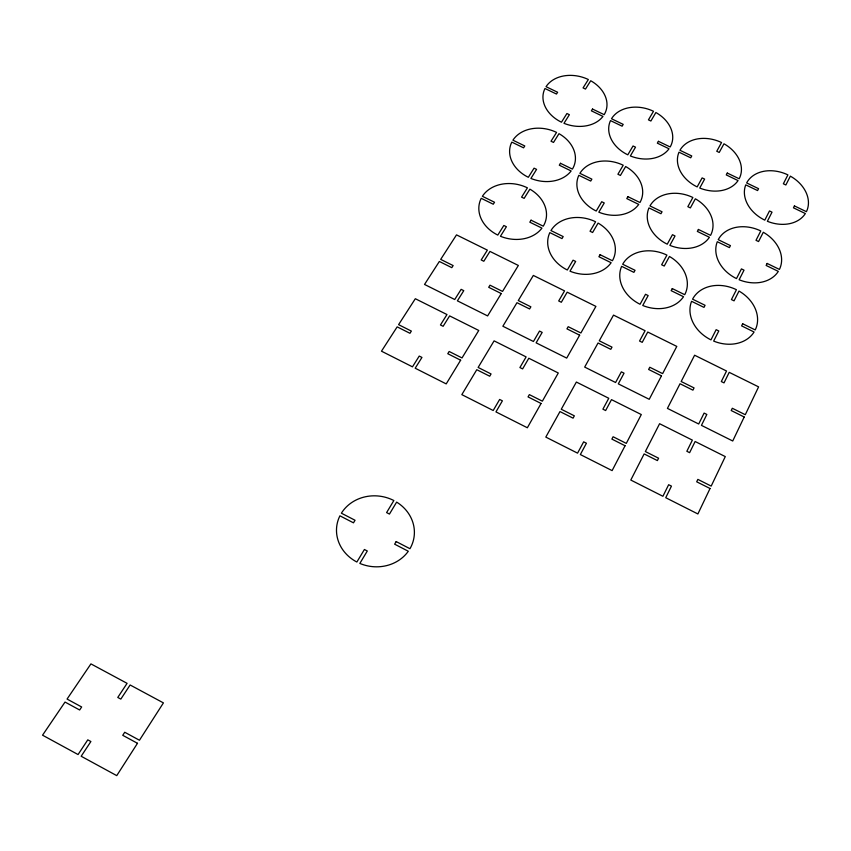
<?xml version="1.0" encoding="UTF-8"?>
<svg xmlns="http://www.w3.org/2000/svg" width="851" height="851" viewBox="0 0 851 851"><rect width="100%" height="100%" fill="white"/><g stroke="black" fill="none" stroke-linecap="round" stroke-linejoin="round"><path stroke-width="1.28" d="M710.042 488.506L697.884 513.961L665.737 497.707L671.45 486.123L668.652 484.708L662.918 496.282L630.793 480.049L644.143 453.923L657.387 460.582L658.589 458.21L645.356 451.551L659.589 423.713L692.363 440.116L686.842 451.275L689.618 452.668L695.129 441.499L725.286 456.593L711.191 486.091L697.863 479.39L696.692 481.794L710.042 488.506M744.2 416.99L732.732 440.999L701.447 425.372L706.841 414.448L704.107 413.086L698.703 424L667.429 408.395L680.023 383.748L692.916 390.152L694.054 387.907L681.172 381.514L694.607 355.218L726.531 371.015L721.318 381.546L724.02 382.886L729.211 372.344L758.592 386.875L745.285 414.714L732.307 408.267L731.211 410.533L744.2 416.99M742.668 323.752L741.615 325.88L754.082 332.007A34.912 28.126 24.7 0 1 713.67 341.091L718.797 330.965L716.148 329.667L710.968 339.879A34.912 28.126 24.7 0 1 691.586 301.307L703.979 307.392L705.064 305.296L692.576 299.169A34.912 28.126 24.7 0 1 736.434 289.702L731.434 299.563L734.051 300.839L738.998 291.063A34.912 28.126 24.7 0 1 755.241 329.933L742.668 323.752M794.419 205.921L793.462 207.825L805.354 213.558A33.178 25.392 23.8 0 1 767.368 221.292L772.017 212.165L769.495 210.942L764.794 220.143A33.178 25.392 23.8 0 1 745.753 184.869L757.571 190.56L758.56 188.667L746.646 182.933A33.178 25.392 23.8 0 1 787.909 174.881L783.356 183.784L785.856 184.986L790.356 176.146A33.178 25.392 23.8 0 1 806.408 211.686L794.419 205.921M767.145 263.448L766.134 265.459L778.314 271.384A34.029 26.732 24.1 0 1 739.125 279.766L744.019 270.161L741.434 268.895L736.487 278.585A34.029 26.732 24.1 0 1 717.297 241.716L729.392 247.598L730.435 245.609L718.233 239.674A34.029 26.732 24.1 0 1 760.783 230.94L756.007 240.312L758.56 241.556L763.294 232.259A34.029 26.732 24.1 0 1 779.42 269.416L767.145 263.448M625.07 445.743L612.114 470.614L580.35 454.551L586.424 443.233L583.658 441.839L577.563 453.147L545.81 437.095L559.979 411.576L573.063 418.16L574.34 415.831L561.266 409.257L576.372 382.046L608.763 398.268L602.902 409.171L605.635 410.544L611.497 399.63L641.303 414.554L626.293 443.382L613.114 436.754L611.88 439.105L625.07 445.743M661.461 375.855L649.239 399.31L618.305 383.865L624.049 373.185L621.347 371.844L615.592 382.514L584.68 367.079L598.051 342.985L610.795 349.325L611.997 347.134L599.264 340.804L613.518 315.104L645.09 330.72L639.548 341.028L642.218 342.347L647.749 332.039L676.79 346.41L662.621 373.621L649.792 367.249L648.622 369.462L661.461 375.855M672.279 288.574L671.162 290.659L683.513 296.722A34.625 27.934 21.5 0 1 642.75 305.488L648.154 295.563L645.526 294.276L640.069 304.275A34.625 27.934 21.5 0 1 621.634 266.331L633.899 272.363L635.048 270.299L622.677 264.236A34.625 27.934 21.5 0 1 666.918 255.109L661.642 264.778L664.227 266.044L669.45 256.459A34.625 27.934 21.5 0 1 684.725 294.691L672.279 288.574M727.275 173.051L726.265 174.923L738.051 180.593A32.923 25.232 21.3 0 1 699.735 188.039L704.628 179.093L702.128 177.891L697.171 186.912A32.923 25.232 21.3 0 1 679.002 152.18L690.714 157.807L691.746 155.956L679.949 150.276A32.923 25.232 21.3 0 1 721.552 142.532L716.755 151.265L719.233 152.446L723.978 143.787A32.923 25.232 21.3 0 1 739.157 178.763L727.275 173.051M698.405 229.451L697.341 231.419L709.404 237.291A33.763 26.541 21.3 0 1 669.875 245.365L675.024 235.95L672.471 234.695L667.258 244.194A33.763 26.541 21.3 0 1 648.973 207.91L660.95 213.729L662.046 211.782L649.962 205.91A33.763 26.541 21.3 0 1 692.874 197.496L687.842 206.687L690.374 207.91L695.352 198.804A33.763 26.541 21.3 0 1 710.564 235.355L698.405 229.451M541.076 403.47L527.354 427.766L495.952 411.895L502.388 400.842L499.643 399.459L493.208 410.501L461.827 394.641L476.783 369.706L489.719 376.216L491.059 373.951L478.134 367.451L494.091 340.857L526.12 356.899L519.908 367.558L522.62 368.909L528.811 358.239L558.288 372.993L542.374 401.172L529.354 394.619L528.045 396.906L541.076 403.47M579.648 335.177L566.702 358.101L536.119 342.836L542.183 332.401L539.513 331.071L533.439 341.496L502.867 326.231L516.982 302.69L529.588 308.956L530.864 306.817L518.27 300.552L533.332 275.437L564.553 290.882L558.692 300.956L561.33 302.265L567.181 292.18L595.902 306.392L580.882 332.996L568.191 326.688L566.947 328.858L579.648 335.177M600.072 254.694L598.902 256.725L611.135 262.736A34.423 27.732 18.1 0 1 569.979 271.192L575.67 261.459L573.074 260.183L567.319 270.001A34.423 27.732 18.1 0 1 549.831 232.631L561.99 238.599L563.192 236.578L550.937 230.568A34.423 27.732 18.1 0 1 595.594 221.771L590.041 231.249L592.604 232.504L598.104 223.1A34.423 27.732 18.1 0 1 612.412 260.746L600.072 254.694M627.9 196.666L626.783 198.602L638.739 204.41A33.561 26.36 18.4 0 1 598.827 212.197L604.253 202.964L601.721 201.719L596.232 211.037A33.561 26.36 18.4 0 1 578.85 175.295L590.722 181.061L591.87 179.146L579.903 173.327A33.561 26.36 18.4 0 1 623.209 165.232L617.911 174.242L620.411 175.455L625.666 166.519A33.561 26.36 18.4 0 1 639.952 202.517L627.9 196.666M658.408 141.319L657.344 143.159L669.024 148.776A32.732 25.062 18.7 0 1 630.346 155.956L635.516 147.17L633.038 145.978L627.815 154.829A32.732 25.062 18.7 0 1 610.507 120.608L622.113 126.193L623.198 124.374L611.507 118.746A32.732 25.062 18.7 0 1 653.494 111.279L648.441 119.853L650.887 121.023L655.887 112.523A32.732 25.062 18.7 0 1 670.184 146.978L658.408 141.319M396.183 541.576L394.641 544.183L408.299 551.257A39.029 35.412 8.7 0 1 359.845 563.426L367.302 550.991L364.409 549.491L356.867 562.022A39.029 35.412 8.7 0 1 339.921 515.812L353.473 522.833L355.048 520.269L341.389 513.196A39.029 35.412 8.7 0 1 393.853 500.537L386.599 512.6L389.46 514.078L396.64 502.111A39.029 35.412 8.7 0 1 409.948 548.714L396.183 541.576M460.646 360.196L446.211 383.897L415.192 368.217L421.947 357.431L419.245 356.069L412.48 366.845L381.482 351.186L397.172 326.858L409.948 333.294L411.363 331.082L398.587 324.656L415.32 298.722L446.977 314.551L440.456 324.954L443.126 326.295L449.636 315.891L478.762 330.465L462.019 357.941L449.158 351.474L447.775 353.708L460.646 360.196M501.25 293.552L487.612 315.923L457.391 300.839L463.774 290.659L461.136 289.34L454.742 299.52L424.532 284.447L439.35 261.47L451.807 267.661L453.147 265.576L440.69 259.385L456.508 234.876L487.368 250.13L481.198 259.959L483.815 261.257L489.963 251.417L518.355 265.459L502.537 291.425L489.995 285.191L488.697 287.308L501.25 293.552M531.056 220.186L529.822 222.185L541.949 228.132A34.263 27.445 15 0 1 500.441 236.27L506.398 226.738L503.835 225.472L497.803 235.089A34.263 27.445 15 0 1 481.23 198.315L493.272 204.229L494.527 202.251L482.389 196.294A34.263 27.445 15 0 1 527.418 187.837L521.589 197.124L524.142 198.368L529.896 189.156A34.263 27.445 15 0 1 543.268 226.185L531.056 220.186M592.509 109.045L591.392 110.843L602.965 116.417A32.572 24.828 16.3 0 1 563.979 123.321L569.383 114.704L566.926 113.523L561.469 122.204A32.572 24.828 16.3 0 1 544.98 88.515L556.48 94.046L557.628 92.259L546.034 86.685A32.572 24.828 16.3 0 1 588.349 79.515L583.063 87.908L585.488 89.078L590.732 80.749A32.572 24.828 16.3 0 1 604.178 114.662L592.509 109.045M560.469 163.296L559.298 165.2L571.138 170.955A33.402 26.104 15.7 0 1 530.907 178.444L536.587 169.392L534.077 168.168L528.333 177.295A33.402 26.104 15.7 0 1 511.813 142.117L523.578 147.829L524.78 145.957L512.919 140.192A33.402 26.104 15.7 0 1 556.575 132.405L551.023 141.234L553.512 142.436L559.001 133.671A33.402 26.104 15.7 0 1 572.404 169.104L560.469 163.296M137.49 743.295L116.747 775.633L81.175 756.252L90.887 741.529L87.781 739.849L78.069 754.55L42.55 735.19L65.027 702.064L79.643 709.989L81.664 706.979L67.059 699.065L90.929 663.886L127.086 683.342L117.778 697.448L120.831 699.096L130.129 684.981L163.424 702.894L139.458 740.242L124.725 732.254L122.746 735.307L137.49 743.295"/></g></svg>
